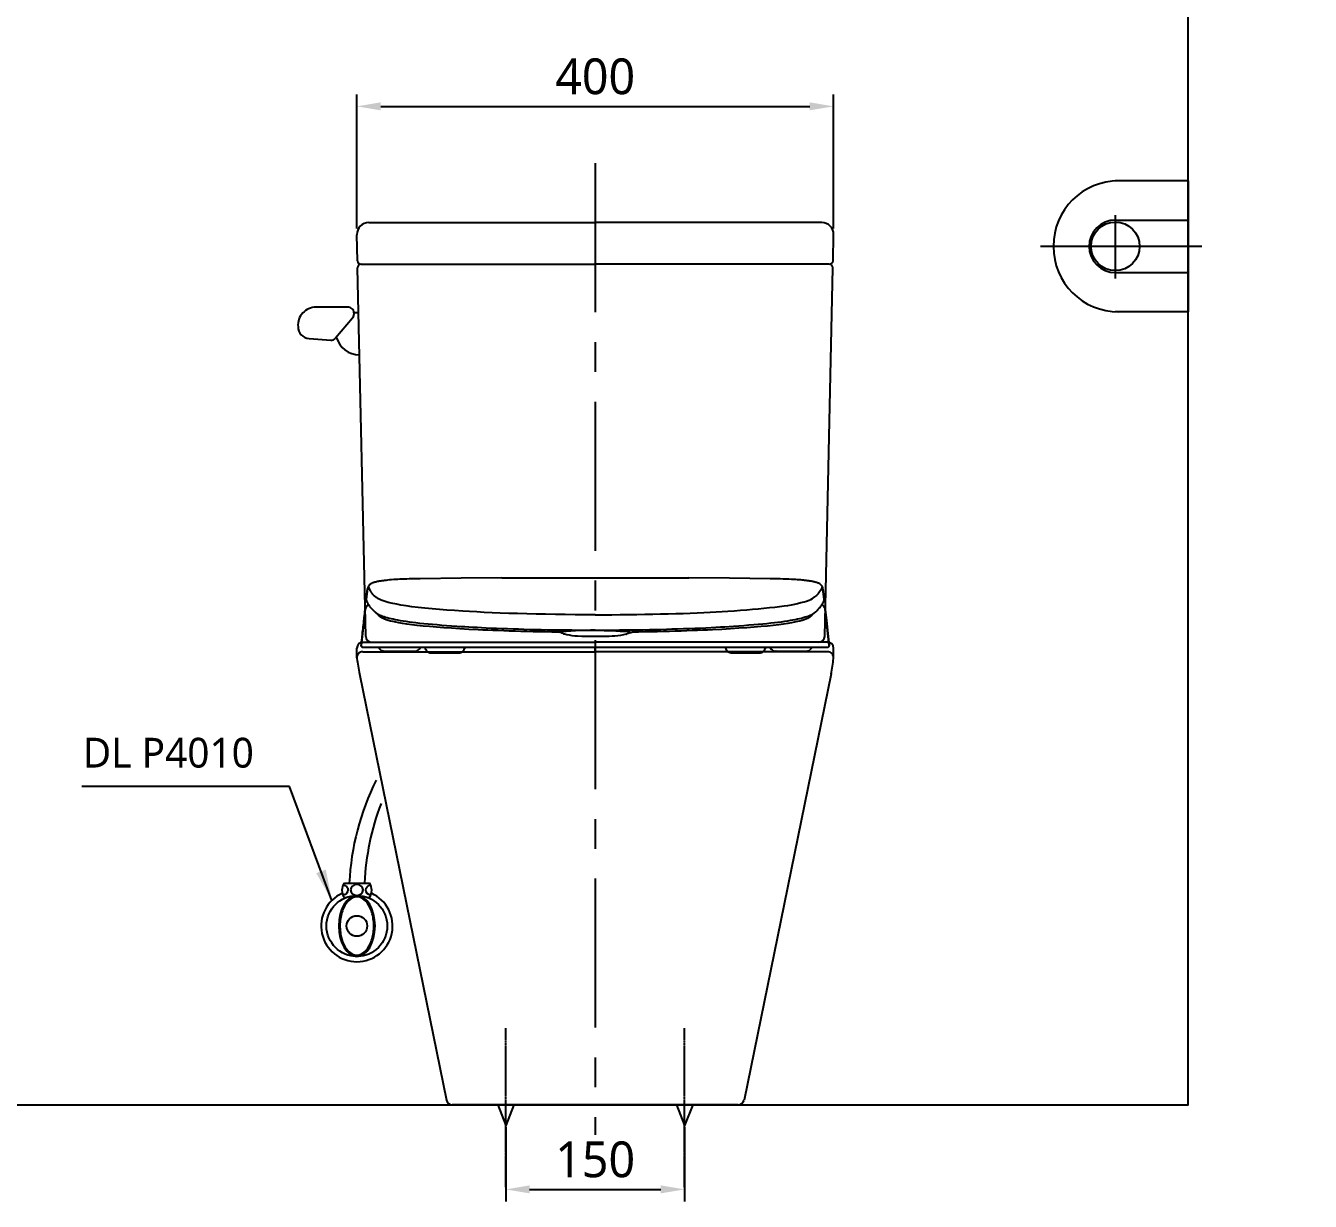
# Model space of a CAD drawing. Extents: x 86 to 2241, y -59 to 2238.
# Drawn here: x 1163 to 2241, y 113 to 1099 of the extents above; entities that cross this region are included whole.
import ezdxf

# ---------------------------------------------------------------- set-up
doc = ezdxf.new("R2010")
doc.units = 0
doc.header["$LTSCALE"] = 20
doc.header["$MEASUREMENT"] = 0
doc.linetypes.add('CENTER', pattern=[2, 1.25, -0.25, 0.25, -0.25])
doc.linetypes.add('CENTER2', pattern=[1.125, 0.75, -0.125, 0.125, -0.125])
doc.layers.get('0').update_dxf_attribs({"linetype": 'CONTINUOUS'})
doc.layers.get('DEFPOINTS').update_dxf_attribs({"linetype": 'CONTINUOUS'})
for name, color, linetype in [('1', 1, 'CONTINUOUS'), ('2', 2, 'CONTINUOUS'), ('3', 3, 'CONTINUOUS'), ('4', 4, 'CONTINUOUS'), ('6', 6, 'CONTINUOUS'), ('CENTER', 2, 'CENTER'), ('FAUCET', 4, 'CONTINUOUS')]:
    doc.layers.add(name, color=color, linetype=linetype)
doc.styles.add('GHS', font='romans', dxfattribs={"bigfont": 'ghs'})
doc.styles.get("Standard").update_dxf_attribs({"font": 'NanumGothic.ttf'})
doc.dimstyles.new('ISO-25', dxfattribs={"dimtxt": 20, "dimasz": 20, "dimexe": 3, "dimexo": 1, "dimgap": 5, "dimtad": 1, "dimtoh": 1, "dimdec": 0, "dimtxsty": 'Standard', "dimcen": 0, "dimclrd": 3, "dimclre": 3, "dimclrt": 2, "dimadec": 0, "dimazin": 0, "dimtfac": 1, "dimtdec": 0, "dimtmove": 0, "dimatfit": 3, "dimfxl": 0, "dimarcsym": 0})
doc.dimstyles.get("Standard").update_dxf_attribs({"dimtxt": 2.7, "dimasz": 2, "dimexe": 2, "dimexo": 1, "dimgap": 1.5, "dimtad": 1, "dimlfac": 10, "dimzin": 0, "dimdsep": 46, "dimtxsty": 'Standard', "dimcen": 0, "dimclrt": 2, "dimadec": 0, "dimazin": 0, "dimtfac": 1, "dimtofl": 0, "dimtmove": 0, "dimatfit": 3, "dimfxl": 0, "dimtolj": 1, "dimtzin": 0, "dimarcsym": 0})

# ---------------------------------------------------------------- blocks, each defined once
blk = doc.blocks.new('*D16')
at = {"layer": '1', "color": 3, "lineweight": -2}
for p, q in [((1566.3, 175.4), (1566.3, 113.1)), ((1716.3, 175.4), (1716.3, 113.1)), ((1586.3, 123.1), (1696.3, 123.1))]:
    blk.add_line(p, q, dxfattribs=at)
at = {"layer": '1', "color": 3}
for points in [[(1586.3, 126.5), (1586.3, 119.8), (1566.3, 123.1)], [(1696.3, 126.5), (1696.3, 119.8), (1716.3, 123.1)]]:
    blk.add_solid(points, dxfattribs=at)
at = {"layer": 'DEFPOINTS', "color": 0}
for p in [(1566.3, 180.4), (1716.3, 180.4), (1716.3, 123.1)]:
    blk.add_point(p, dxfattribs=at)
at = {"layer": '1', "color": 2, "insert": (1641.3, 148.1), "char_height": 30, "attachment_point": 5}
blk.add_mtext('\\A1;150', dxfattribs=at)
blk = doc.blocks.new('*D28')
at = {"color": 3, "lineweight": -2}
for p, q in [((1441.3, 929), (1441.3, 1041.4)), ((1841.3, 929), (1841.3, 1041.4)), ((1461.3, 1031.4), (1821.3, 1031.4))]:
    blk.add_line(p, q, dxfattribs=at)
at = {"color": 3}
for points in [[(1461.3, 1034.8), (1461.3, 1028.1), (1441.3, 1031.4)], [(1821.3, 1034.8), (1821.3, 1028.1), (1841.3, 1031.4)]]:
    blk.add_solid(points, dxfattribs=at)
at = {"layer": 'DEFPOINTS', "color": 0}
for p in [(1841.3, 1031.4), (1441.3, 924), (1841.3, 924)]:
    blk.add_point(p, dxfattribs=at)
at = {"color": 2, "insert": (1641.3, 1056.4), "char_height": 30, "attachment_point": 5}
blk.add_mtext('\\A1;400', dxfattribs=at)
blk = doc.blocks.new('A$C20BB425E')
at = {"color": 2, "ltscale": 50}
for p, q in [((196.4, 63), (196.4, 63)), ((5.3, 53.6), (4.3, 44.7)), ((388.5, 44.7), (387.5, 53.6)), ((3.4, 36.5), (0, 6.2)), ((392.8, 6.2), (389.4, 36.5)), ((1.1, 4.9), (10.3, 4.9)), ((10.3, 4.9), (26.4, 4.9)), ((26.4, 4.9), (95.1, 4.9)), ((95.1, 4.9), (297.7, 4.9)), ((297.7, 4.9), (366.4, 4.9)), ((366.4, 4.9), (382.4, 4.9)), ((382.4, 4.9), (391.7, 4.9))]:
    blk.add_line(p, q, dxfattribs=at)
for points in [[(29.2, 61.5), (27.4, 61.4), (25.5, 61.2), (23.8, 61.1), (22.1, 60.9), (20.9, 60.8), (19.7, 60.6), (18.6, 60.5), (17.8, 60.4), (17.3, 60.3), (17, 60.3), (16.7, 60.2), (16.4, 60.2), (16, 60.1), (15.5, 60.1), (15, 60), (14.4, 59.9), (13.8, 59.7), (13, 59.6), (12.2, 59.4), (11.5, 59.2), (11, 59.1), (10.7, 59), (10.4, 58.9), (10, 58.7), (9.6, 58.6), (9.2, 58.4), (8.9, 58.2), (8.5, 58.1), (8, 57.8), (7.6, 57.5), (7.2, 57.1), (6.8, 56.8), (6.5, 56.4), (6.3, 56.2), (6.1, 55.9), (5.9, 55.5), (5.7, 55), (5.5, 54.4), (5.3, 53.8)], [(6, 55.6), (6.1, 55.2), (6.2, 54.8), (6.4, 54.4), (6.6, 54), (6.7, 53.6), (6.9, 53.3), (7.1, 53), (7.2, 52.6), (7.3, 52.5), (7.4, 52.4), (7.4, 52.2), (7.5, 52.1), (7.6, 52), (7.7, 51.9), (7.7, 51.8), (7.9, 51.5), (8, 51.3), (8.2, 51.1), (8.3, 50.8), (8.5, 50.6), (8.7, 50.3), (8.9, 50.1), (9.1, 49.8), (9.3, 49.5), (9.6, 49.2), (9.8, 49), (10.1, 48.7), (10.4, 48.4), (10.7, 48.1), (11.1, 47.8), (11.5, 47.5), (11.8, 47.2), (12.2, 46.9), (12.6, 46.6), (13.1, 46.3)], [(49.6, 62.2), (47.5, 62.1), (45, 62.1), (42.6, 62), (40.4, 62), (38.2, 61.9), (36.2, 61.8), (34.3, 61.7), (32.5, 61.7), (30.9, 61.6), (29.4, 61.5), (29.2, 61.5)], [(118, 62.8), (83.8, 62.6), (49.6, 62.2)], [(49.6, 62.2), (49.6, 62.2)], [(49.6, 62.2), (49.6, 62.2)], [(49.6, 62.2), (49.6, 62.2)], [(118, 62.8), (157.2, 62.9), (196.4, 63)], [(196.4, 63), (235.6, 62.9), (274.8, 62.8)], [(343.2, 62.2), (309, 62.6), (274.8, 62.8)], [(358.1, 61.8), (356.6, 61.8), (354.2, 61.9), (351.6, 62), (349.5, 62.1), (347.4, 62.1), (345.1, 62.1), (343.2, 62.2)], [(387.5, 53.8), (387.3, 54.6), (387, 55.3), (386.7, 55.9), (386.4, 56.3), (386.2, 56.6), (386, 56.8), (385.8, 57), (385.3, 57.4), (384.8, 57.8), (384.3, 58.1), (383.8, 58.3), (383.5, 58.5), (383, 58.6), (382.6, 58.8), (382.2, 58.9), (381.9, 59), (381.5, 59.1), (381.1, 59.2), (380.6, 59.4), (380.1, 59.5), (379.4, 59.6), (378.9, 59.8), (378.3, 59.9), (377.7, 60), (377.2, 60.1), (376.7, 60.2), (376.3, 60.2), (375.9, 60.3), (375.4, 60.4), (374.8, 60.4), (374.2, 60.5), (373.5, 60.6), (372.8, 60.7), (372, 60.8), (371.1, 60.9), (370.1, 61), (368.9, 61.1), (367.6, 61.2), (366.2, 61.3), (364.6, 61.4), (362.9, 61.5), (361, 61.6), (358.9, 61.7), (358.1, 61.8)], [(386.8, 55.6), (386.8, 55.6), (386.4, 54.4), (385.9, 53.3), (385.3, 52.2), (384.7, 51.2), (384.1, 50.3), (383.5, 49.5), (382.8, 48.8), (382.1, 48.1), (381.3, 47.4), (380.5, 46.8), (379.7, 46.3)], [(4.3, 44.6), (5.3, 53.5)], [(4.3, 44.6), (4.3, 44.4), (4.3, 44.3)], [(4.3, 44.5), (4.3, 44.5), (4.3, 44.4)], [(4.3, 44.3), (4.3, 44.2)], [(4.3, 44.2), (4.4, 44.2), (4.4, 44), (4.5, 43.8), (4.6, 43.6), (4.6, 43.4), (4.7, 43.2), (4.8, 43.1), (4.8, 42.9), (4.9, 42.8), (4.9, 42.7), (5, 42.6), (5, 42.5), (5, 42.4), (5.1, 42.3), (5.1, 42.2), (5.2, 42), (5.3, 41.9), (5.4, 41.7), (5.5, 41.5), (5.6, 41.3), (5.7, 41.1), (5.9, 40.8), (6.1, 40.5), (6.3, 40.2), (6.5, 39.9), (6.7, 39.6), (6.9, 39.3), (7.1, 39), (8.1, 37.7), (9.3, 36.5), (10.5, 35.3), (10.7, 35.1), (11, 34.9), (11.2, 34.6), (11.4, 34.5), (11.6, 34.4), (11.7, 34.2), (11.9, 34.1), (12, 34), (12.2, 33.8), (12.3, 33.7), (12.4, 33.6), (12.5, 33.6), (12.6, 33.5), (12.7, 33.4), (12.8, 33.3), (13, 33.2), (13.1, 33.1), (13.3, 33), (13.5, 32.8), (13.7, 32.7), (14, 32.5), (14.3, 32.4), (14.5, 32.2), (14.8, 32.1), (15, 32), (15.2, 31.9), (15.4, 31.8), (15.6, 31.7), (15.9, 31.6), (16.3, 31.4), (16.8, 31.2), (17.4, 31), (17.9, 30.8), (18.5, 30.6), (19.2, 30.4), (19.8, 30.2), (20.5, 30), (21.9, 29.6), (23.4, 29.2), (25.1, 28.8), (26.8, 28.4), (28.6, 28), (30.6, 27.6), (32.8, 27.2), (35.1, 26.9), (37.6, 26.5), (40.2, 26.1), (43, 25.8), (46, 25.4), (49.2, 25), (52.6, 24.7), (56.1, 24.3), (59.8, 24), (63.7, 23.7), (67.6, 23.3), (71.7, 23), (75.9, 22.7), (80.3, 22.4), (83.6, 22.2), (87, 22), (90.4, 21.8), (93.8, 21.6), (97.4, 21.4), (101.1, 21.2), (104.9, 21), (109.1, 20.8), (113.5, 20.6), (118, 20.4), (122.7, 20.3), (127.4, 20.1), (132, 20), (136.6, 19.8), (141.4, 19.7), (146.2, 19.6), (151, 19.5), (155.9, 19.4), (160.5, 19.3), (165.1, 19.3), (166.5, 19.3), (167.9, 19.2), (169.4, 19.2), (171, 19.2), (172.8, 19.2), (174.8, 19.2), (176.9, 19.2), (179.2, 19.1), (181.7, 19.1), (184.4, 19.1), (187.1, 19.1), (190.1, 19.1), (193.2, 19.1), (196.4, 19.1)], [(5.3, 53.6), (5.3, 53.8)], [(5.3, 53.5), (5.3, 53.6)], [(196.4, 32), (188, 32), (179.6, 32), (171.2, 32.1), (163, 32.2), (154.8, 32.3), (146.8, 32.5), (139, 32.7), (131.3, 32.9), (123.9, 33.1), (116.7, 33.4), (109.8, 33.6), (103.2, 33.9), (97, 34.3), (91, 34.6), (85.2, 35), (78.3, 35.4), (71.8, 35.9), (65.6, 36.4), (59.7, 36.9), (53.4, 37.5), (47.7, 38.1), (42.4, 38.7), (37.7, 39.4), (33.4, 40), (29.8, 40.7), (26.6, 41.4), (22.7, 42.3), (19.4, 43.3), (16.7, 44.2), (14.6, 45.2), (13.1, 46.3)], [(196.4, 32), (203.4, 32), (210.4, 32), (217.4, 32.1), (224.3, 32.1), (231.2, 32.2), (238, 32.3), (244.7, 32.4), (251.2, 32.6), (257.7, 32.8), (264, 32.9), (270.1, 33.1), (276.1, 33.4), (281.8, 33.6), (287.4, 33.8), (292.7, 34.1), (297.9, 34.4), (302.8, 34.7), (307.6, 35), (313.1, 35.3), (318.4, 35.7), (323.5, 36.1), (328.4, 36.5), (333.1, 36.9), (338, 37.4), (342.7, 37.9), (347, 38.3), (351.1, 38.8), (354.8, 39.3), (358.1, 39.8), (361.1, 40.4), (363.8, 40.9), (366.2, 41.4), (369, 42.1), (371.6, 42.7), (373.8, 43.4), (375.8, 44.1), (377.4, 44.8), (378.7, 45.5), (379.7, 46.3)], [(196.4, 19.1), (199.9, 19.1), (203.2, 19.1), (206.3, 19.1), (209.3, 19.1), (212, 19.1), (214.6, 19.1), (216.8, 19.2), (218.9, 19.2), (220.8, 19.2), (222.5, 19.2), (224.1, 19.2), (226.6, 19.3), (229.2, 19.3), (231.7, 19.3), (234.3, 19.4), (236.9, 19.4), (241.8, 19.5), (246.6, 19.6), (251.4, 19.7), (256.2, 19.8), (260.8, 20), (265.4, 20.1), (270.4, 20.3), (275.3, 20.4), (280.1, 20.6), (284.7, 20.8), (289.2, 21), (293.6, 21.3), (297.5, 21.5), (301.4, 21.7), (305.2, 21.9), (308.9, 22.2), (312.5, 22.4), (316.9, 22.7), (321.2, 23), (325.4, 23.4), (329.4, 23.7), (333.2, 24), (336.9, 24.4), (340.3, 24.7), (343.6, 25.1), (346.8, 25.4), (349.8, 25.8), (352.7, 26.1), (355.4, 26.5), (357.9, 26.9), (360.2, 27.3), (362.3, 27.7), (364.2, 28), (366, 28.4), (367.7, 28.8), (369.4, 29.2), (371, 29.6), (372.5, 30.1), (373.9, 30.5), (375.1, 30.9), (376.3, 31.4), (376.7, 31.5), (377.1, 31.7), (377.4, 31.8), (377.7, 32), (377.9, 32.1), (378.1, 32.2), (378.4, 32.3), (378.6, 32.4), (378.8, 32.5), (379, 32.7), (379.2, 32.8), (379.4, 32.9), (379.6, 33.1), (379.8, 33.2), (379.9, 33.3), (380.1, 33.4), (380.2, 33.5), (380.3, 33.5), (380.4, 33.6), (380.5, 33.7), (380.6, 33.8), (380.7, 33.9), (380.8, 34), (381, 34.1), (381.1, 34.3), (381.3, 34.4), (381.4, 34.5), (381.7, 34.8), (382, 35), (382.2, 35.2), (382.5, 35.5), (383.3, 36.3), (384.1, 37.1), (385, 38.1), (385.8, 39.1), (386, 39.5), (386.3, 39.8), (386.5, 40.2), (386.7, 40.5), (386.9, 40.8), (387.1, 41.1), (387.2, 41.3), (387.3, 41.5), (387.4, 41.8), (387.5, 42), (387.6, 42.2), (387.8, 42.4), (387.8, 42.5), (387.9, 42.6), (387.9, 42.7), (388, 42.9), (388, 43), (388.1, 43.2), (388.1, 43.3), (388.2, 43.5), (388.3, 43.7), (388.4, 43.9), (388.4, 44.2), (388.5, 44.2)], [(387.5, 53.6), (387.5, 53.8)], [(387.5, 53.5), (387.5, 53.6)], [(387.5, 53.5), (388.5, 44.6)], [(388.5, 44.8), (388.5, 44.7)], [(388.5, 44.5), (388.5, 44.6), (388.5, 44.8)], [(388.5, 44.7), (388.5, 44.6)], [(388.5, 44.6), (388.5, 44.4), (388.5, 44.2)], [(388.5, 44.2), (388.5, 44.3)], [(0, 6.1), (0.2, 7.7), (0.4, 9.3), (0.5, 10.9), (0.7, 12.4), (0.9, 13.9), (1, 15), (1.1, 16), (1.2, 17.3), (1.4, 18.7), (1.6, 20.3), (1.8, 21.9), (1.9, 23.4), (2.1, 25.1), (2.3, 26.8), (2.5, 28.2), (2.6, 29.7), (2.8, 31.4), (3, 33.1), (3.2, 34.7), (3.4, 36.4)], [(6.1, 40.5), (6, 40.5), (5.8, 40.3), (5.5, 40.1), (5.3, 39.9), (5, 39.7), (4.7, 39.4), (4.4, 39), (4.1, 38.5), (3.8, 38), (3.5, 37.3), (3.4, 36.6)], [(3.4, 36.4), (3.5, 37.2), (3.9, 38), (4.3, 38.8), (5, 39.5), (5.7, 40.1), (6.2, 40.4)], [(16.6, 29.9), (14.5, 31.6), (13, 33.2)], [(379.8, 33.2), (378.2, 31.6), (376.2, 29.9)], [(389.4, 36.4), (389.3, 37.2), (388.9, 38.1), (388.4, 38.8), (387.8, 39.5), (387.1, 40.1), (386.6, 40.4)], [(389.4, 36.6), (389.2, 37.3), (389, 38), (388.7, 38.7), (388.3, 39.1), (388, 39.5), (387.7, 39.8), (387.5, 40), (387.3, 40.2), (386.8, 40.4), (386.7, 40.5)], [(389.4, 36.4), (390.5, 27), (391.7, 16.2), (392.8, 6.1)], [(31.6, 25.2), (29.1, 25.7), (26.7, 26.2), (24.6, 26.7), (22.7, 27.2), (21.1, 27.8), (19.6, 28.3), (18.4, 28.8), (17.4, 29.4), (16.6, 29.9)], [(98.1, 19.3), (90.3, 19.7), (82.9, 20.1), (75.9, 20.6), (69.3, 21), (63.1, 21.5), (57.3, 22), (51.9, 22.5), (47, 23), (42.4, 23.6), (38.4, 24.1), (34.8, 24.6), (31.6, 25.2)], [(361.2, 25.2), (358, 24.6), (354.4, 24.1), (350.4, 23.6), (345.8, 23), (340.9, 22.5), (335.5, 22), (329.7, 21.5), (323.5, 21), (316.8, 20.6), (309.8, 20.1), (302.5, 19.7), (294.7, 19.3)], [(376.2, 29.9), (375.4, 29.3), (374.4, 28.8), (373.1, 28.3), (371.6, 27.7), (369.9, 27.2), (368.1, 26.7), (366, 26.2), (363.7, 25.7), (361.2, 25.2)], [(165.5, 17.3), (160.1, 17.4), (154.7, 17.5), (149.5, 17.6), (144.2, 17.7), (139.1, 17.8), (134.1, 17.9), (129.2, 18.1), (124.3, 18.2), (119.6, 18.4), (115, 18.6), (110.6, 18.7), (106.3, 18.9), (102.1, 19.1), (98.1, 19.3)], [(196.4, 18.9), (195.8, 18.9), (195.1, 18.9), (194.3, 18.9), (193.4, 18.9), (192.5, 18.9), (191.4, 18.8), (190.5, 18.8), (189.8, 18.8), (189.2, 18.8), (188.7, 18.8), (188.4, 18.8), (187.9, 18.8), (187.3, 18.8), (186.7, 18.8), (185.9, 18.7), (185, 18.7), (184.3, 18.7), (183.6, 18.7), (183, 18.7), (182.4, 18.6), (181.7, 18.6), (181, 18.6), (180.2, 18.6), (179.5, 18.5), (178.5, 18.5), (177.5, 18.4), (176.6, 18.4), (175.6, 18.3), (175.3, 18.3), (175, 18.3), (174.7, 18.2), (174.3, 18.2), (174, 18.2), (173.4, 18.1), (172.5, 18.1), (171.8, 18), (171.2, 18), (170.6, 17.9), (170.2, 17.9), (169.9, 17.8), (169.9, 17.8), (169.6, 17.8), (169.3, 17.8), (169, 17.7), (168.7, 17.7), (168.4, 17.7), (166.9, 17.5), (165.5, 17.3)], [(170.5, 15.6), (170.4, 15.7), (170.1, 15.8), (169.8, 16), (169.4, 16.3), (169.1, 16.4), (168.8, 16.5), (168.5, 16.6), (168.2, 16.8), (166.9, 17.1), (165.5, 17.3)], [(196.4, 13.6), (192.7, 13.6), (188.9, 13.6), (185.2, 13.7), (181.6, 13.9), (179.3, 14.1), (177, 14.3), (174.8, 14.7), (172.6, 15.1), (170.5, 15.6)], [(196.4, 18.9), (200.2, 18.9), (204, 18.8), (207.7, 18.7), (211.4, 18.6), (212.6, 18.6), (213.7, 18.5), (214.9, 18.4), (216.1, 18.4), (217.2, 18.3), (218.4, 18.2), (219.7, 18.1), (223.6, 17.8), (227.3, 17.3)], [(222.3, 15.6), (220, 15.1), (217.7, 14.6), (215.3, 14.3), (212.9, 14), (210.5, 13.9), (208.1, 13.7), (204.2, 13.6), (200.3, 13.6), (196.4, 13.6)], [(222.3, 15.6), (222.6, 15.8), (222.9, 16), (223.2, 16.1), (223.5, 16.3), (223.8, 16.4), (224.2, 16.6), (224.6, 16.7), (225, 16.9), (225.6, 17), (226.2, 17.2), (226.7, 17.3), (227.3, 17.3)], [(294.7, 19.3), (290.7, 19.1), (286.5, 18.9), (282.2, 18.7), (277.7, 18.6), (273.2, 18.4), (268.5, 18.2), (263.6, 18.1), (258.7, 17.9), (253.7, 17.8), (248.5, 17.7), (243.3, 17.6), (238.1, 17.5), (232.7, 17.4), (227.3, 17.3)], [(0, 5.7), (0, 5.9), (0, 6.1)], [(0.1, 6), (0, 6.1)], [(0, 5.8), (0, 5.7)], [(0, 5.7), (0.1, 5.5), (0.2, 5.3), (0.3, 5.2)], [(0.1, 5.9), (0.1, 5.5), (0.4, 5.2), (0.7, 5), (0.9, 4.9)], [(0.3, 5.2), (0.5, 5.1), (0.8, 4.9)], [(0.8, 4.9), (0.9, 4.9)], [(0.9, 4.9), (1.1, 4.9)], [(16.6, 2.3), (16.3, 2.5)], [(16.4, 2.5), (16.3, 2.5)], [(16.3, 2.5), (16.4, 2.5)], [(16.4, 2.5), (16.6, 2.3), (17.3, 1.9), (18, 1.6), (18.6, 1.5)], [(18.8, 1.5), (18.5, 1.5)], [(18.6, 1.5), (18.7, 1.5), (18.8, 1.5)], [(18.6, 1.5), (18.8, 1.5), (19, 1.5), (19.3, 1.5), (19.6, 1.5)], [(18.6, 1.5), (18.8, 1.5), (18.8, 1.5)], [(18.8, 1.5), (19, 1.5)], [(19.7, 1.5), (19.5, 1.5)], [(19.7, 1.5), (19.5, 1.5)], [(44.7, 1.5), (44.9, 1.5)], [(44.9, 1.5), (45.2, 1.5), (45.5, 1.5), (45.7, 1.5), (45.8, 1.5)], [(45.8, 1.5), (46.6, 1.7), (47.3, 2), (48, 2.4), (48.1, 2.5)], [(48, 2.4), (48.5, 2.9), (49, 3.4), (49.5, 4.2), (50, 4.9)], [(53.2, 4.9), (53.3, 4.6), (53.7, 3.6), (54.2, 2.7), (54.9, 1.8), (55.4, 1.2)], [(55.4, 1.2), (55.4, 1.2)], [(55.4, 1.2), (55.4, 1.2), (55.4, 1.2)], [(55.4, 1.2), (55.4, 1.2)], [(55.4, 1.2), (55.7, 0.9), (56.4, 0.5), (56.8, 0.3), (57.1, 0.2), (57.5, 0.1), (57.9, 0)], [(55.5, 1.1), (55.4, 1.2)], [(57.9, 0), (58.2, 0), (58.4, 0)], [(82.2, 0), (82.4, 0), (82.6, 0)], [(82.2, 0), (82.4, 0), (82.6, 0)], [(82.4, 0), (82.4, 0), (82.2, 0)], [(82.6, 0), (83, 0.1), (83.4, 0.2), (83.7, 0.3), (84.1, 0.5), (84.4, 0.7), (84.8, 0.9), (85.1, 1.2)], [(85.1, 1.2), (85, 1.1)], [(85.1, 1.2), (85.6, 1.8), (86.3, 2.7), (86.8, 3.6), (87.2, 4.6), (87.3, 4.9)], [(196.4, 0), (196.4, 0.9), (196.4, 2.2), (196.4, 3.4)], [(305.5, 4.9), (305.7, 4.3), (306.1, 3.4), (306.6, 2.5), (307.2, 1.7), (307.7, 1.2)], [(307.7, 1.2), (307.7, 1.2)], [(307.7, 1.2), (308, 0.9), (308.7, 0.5), (309.4, 0.2), (310.1, 0)], [(310.6, 0), (310.4, 0), (310.1, 0)], [(334, 0), (334.3, 0), (334.6, 0), (334.9, 0)], [(334.5, 0), (334.7, 0), (334.9, 0)], [(334.9, 0), (335.7, 0.2), (336, 0.3), (336.4, 0.4), (336.7, 0.6), (337, 0.9), (337.3, 1.1), (337.4, 1.2)], [(337.3, 1.2), (337.9, 1.8), (338.6, 2.7), (339.1, 3.6), (339.5, 4.6), (339.6, 4.9)], [(337.3, 1.1), (337.4, 1.2)], [(337.3, 1.1), (337.3, 1.2)], [(342.8, 4.9), (342.9, 4.7), (343.5, 3.9), (344.1, 3.1), (344.8, 2.4)], [(344.7, 2.5), (344.8, 2.4), (345.5, 2), (346.2, 1.7), (347, 1.5)], [(347, 1.5), (347.1, 1.5), (347.3, 1.5), (347.6, 1.5), (347.9, 1.5)], [(348.1, 1.5), (347.9, 1.5)], [(373.1, 1.5), (373.2, 1.5)], [(373.2, 1.5), (373.5, 1.5), (373.8, 1.5), (374, 1.5), (374.2, 1.5)], [(374.2, 1.5), (374.9, 1.7), (374.9, 1.7)], [(374.9, 1.7), (375.2, 1.8), (375.9, 2.1), (376.4, 2.5)], [(391.7, 4.9), (391.9, 4.9)], [(391.9, 4.9), (392.1, 5), (392.4, 5.2), (392.7, 5.5), (392.7, 5.9)], [(391.9, 4.9), (392.1, 5)], [(392.1, 5), (392.2, 5), (392.5, 5.2), (392.6, 5.4), (392.8, 5.7)], [(392.8, 6.1), (392.7, 6)], [(392.8, 6.2), (392.8, 6.3)], [(392.8, 6.1), (392.8, 6.2)], [(392.8, 5.7), (392.8, 5.9), (392.8, 6.1)]]:
    blk.add_lwpolyline(points, dxfattribs=at)
for centre, major_axis, start_param, end_param in [((1.1, 5.9), (0, 1), 1.466077, 1.570796), ((391.7, 5.9), (0, -1), 1.570796, 1.675516)]:
    blk.add_ellipse(centre, major_axis=major_axis, ratio=0.999757, start_param=start_param, end_param=end_param, dxfattribs=at)
for points in [[(14.4, 4.9), (14.9, 4.1), (15.5, 3.2), (16.3, 2.5)], [(19, 1.5), (19, 1.5), (19, 1.5), (19, 1.5)], [(19.7, 1.5), (19.9, 1.5), (20.2, 1.5), (20.5, 1.5)], [(20.5, 1.5), (22.2, 1.5), (24, 1.5), (25.9, 1.5)], [(25.9, 1.5), (28, 1.5), (32.2, 1.5), (36.4, 1.5), (38.5, 1.5)], [(38.5, 1.5), (40.4, 1.5), (42.2, 1.5), (43.9, 1.5)], [(43.9, 1.5), (44.2, 1.5), (44.5, 1.5), (44.7, 1.5)], [(348.1, 1.5), (348.3, 1.5), (348.6, 1.5), (348.9, 1.5)], [(348.9, 1.5), (350.6, 1.5), (352.4, 1.5), (354.3, 1.5)], [(354.3, 1.5), (356.4, 1.5), (360.6, 1.5), (364.8, 1.5), (366.8, 1.5)], [(366.8, 1.5), (368.8, 1.5), (370.6, 1.5), (372.3, 1.5)], [(372.3, 1.5), (372.6, 1.5), (372.9, 1.5), (373.1, 1.5)], [(378.4, 4.9), (377.9, 4.1), (377.3, 3.2), (376.4, 2.5)], [(58.4, 0), (58.4, 0), (58.5, 0), (58.6, 0)], [(58.6, 0), (58.8, 0), (59.3, 0), (59.9, 0), (60.2, 0)], [(60.2, 0), (60.5, 0), (60.8, 0), (61.2, 0)], [(61.2, 0), (63.1, 0), (65.1, 0), (67, 0)], [(67, 0), (69.1, 0), (73.1, 0), (76.5, 0), (78.1, 0)], [(78.1, 0), (79.5, 0), (80.8, 0), (81.8, 0)], [(81.8, 0), (81.9, 0), (82.1, 0), (82.2, 0)], [(82.2, 0), (82.2, 0), (82.3, 0), (82.3, 0)], [(310.5, 0), (310.5, 0), (310.6, 0), (310.6, 0)], [(310.6, 0), (310.7, 0), (310.8, 0), (311, 0)], [(311, 0), (312, 0), (313.3, 0), (314.7, 0)], [(314.7, 0), (316.3, 0), (319.7, 0), (323.7, 0), (325.8, 0)], [(325.8, 0), (327.7, 0), (329.7, 0), (331.6, 0)], [(331.6, 0), (332, 0), (332.3, 0), (332.6, 0)]]:
    blk.add_open_spline(points, degree=3, dxfattribs=at)
for points, knots in [([(19, 1.5), (19, 1.5), (19.2, 1.5), (19.5, 1.5), (19.7, 1.5)], [0.1249058, 0.1249058, 0.1249058, 0.1249058, 0.5, 1, 1, 1, 1]), ([(44.7, 1.5), (44.9, 1.5), (45.3, 1.5), (45.4, 1.5), (45.4, 1.5)], [0, 0, 0, 0, 0.25, 0.4999954, 0.4999954, 0.4999954, 0.4999954]), ([(196.4, 3.4), (196.4, 3.4), (196.4, 3.9), (196.4, 4.5), (196.4, 4.9)], [0, 0, 0, 0, 0.00250847, 0.03856434, 0.03856434, 0.03856434, 0.03856434]), ([(58.3, 0), (58.3, 0), (58.3, 0), (58.3, 0), (58.4, 0)], [0.3247063, 0.3247063, 0.3247063, 0.3247063, 0.5, 0.6790387, 0.6790387, 0.6790387, 0.6790387]), ([(332.6, 0), (332.9, 0), (333.5, 0), (333.9, 0), (334, 0)], [0, 0, 0, 0, 0.25, 0.4339289, 0.4339289, 0.4339289, 0.4339289]), ([(334, 0), (334.1, 0), (334.3, 0), (334.5, 0), (334.5, 0), (334.5, 0)], [0.4339289, 0.4339289, 0.4339289, 0.4339289, 0.5, 0.75, 0.8336014, 0.8336014, 0.8336014, 0.8336014])]:
    blk.add_open_spline(points, degree=3, knots=knots, dxfattribs=at)

msp = doc.modelspace()

# ---------------------------------------------------------------- linework, layer by layer
at = {"ltscale": 3}
for p, q in [((1451.3381, 934.0231), (1641.3381, 934.0231)), ((1831.3381, 934.0231), (1641.3381, 934.0231)), ((1441.82064, 901.95718), (1441.34052, 923.80338)), ((1840.85557, 901.95718), (1841.33569, 923.80338)), ((1448.74416, 586.92734), (1441.9525, 895.95718)), ((1833.93174, 586.91324), (1840.7237, 895.95718)), ((1443.48004, 555.38953), (1516.46309, 198.02263)), ((1839.19616, 555.38953), (1766.21311, 198.02263))]:
    msp.add_line(p, q, dxfattribs=at)
at = {"color": 7, "linetype": 'CENTER2', "ltscale": 0.1}
for p, q in [((1566.3381, 124.90852), (1566.3381, 258.3926)), ((1716.3381, 124.90852), (1716.3381, 258.3926))]:
    msp.add_line(p, q, dxfattribs=at)
at = {"color": 7}
for p, q in [((1559.55461, 194.0231), (1566.3381, 176.79498)), ((1573.1216, 194.0231), (1566.3381, 176.79498)), ((1709.55461, 194.0231), (1716.3381, 176.79498)), ((1723.1216, 194.0231), (1716.3381, 176.79498))]:
    msp.add_line(p, q, dxfattribs=at)
at = {"ltscale": 5}
for centre, start, end in [((1451.3381, 924.0231), 90, 181.25900661), ((1831.3381, 924.0231), 358.74099339, 90)]:
    msp.add_arc(centre, 10, start, end, dxfattribs=at)
at = {"ltscale": 3}
for centre, start, end in [((1444.81991, 902.0231), 181.25900661, 270), ((1444.95178, 896.0231), 90, 181.25900661), ((1837.72443, 896.0231), 358.74099339, 90), ((1837.85629, 902.0231), 270, 358.74099339)]:
    msp.add_arc(centre, 3, start, end, dxfattribs=at)
for centre, start, end in [((1453.74324, 587.0231), 181.09740325, 270), ((1828.93294, 587.0231), 270, 358.74099339)]:
    msp.add_arc(centre, 5, start, end)
at = {"color": 7}
for centre, start, end in [((1600.24431, 587.40462), 186.81076065, 191.54247449), ((1682.4319, 587.40462), 348.45752551, 353.18923935)]:
    msp.add_arc(centre, 160, start, end, dxfattribs=at)
at = {"layer": '1'}
for p, q in [((2077.7366, 940.08452), (2077.7366, 887.08195)), ((2150.41577, 914.0231), (2014.8912, 914.0231))]:
    msp.add_line(p, q, dxfattribs=at)
at = {"layer": '3', "color": 7}
for p, q in [((1467.61347, 934.0231), (1641.3381, 934.0231)), ((1815.06273, 934.0231), (1641.3381, 934.0231)), ((1444.95178, 899.0231), (1641.3381, 899.0231)), ((1837.72443, 899.0231), (1641.3381, 899.0231)), ((1441.3381, 569.0231), (1441.3381, 577.0231)), ((1446.3381, 582.0231), (1641.3381, 582.0231)), ((1446.3381, 574.0231), (1641.3381, 574.0231)), ((1836.3381, 582.0231), (1641.3381, 582.0231)), ((1836.3381, 574.0231), (1641.3381, 574.0231)), ((1841.3381, 569.0231), (1841.3381, 577.0231)), ((1761.31423, 194.0231), (1521.36198, 194.0231))]:
    msp.add_line(p, q, dxfattribs=at)
for centre, start, end in [((1446.3381, 577.0231), 90, 180), ((1446.3381, 569.0231), 90, 186.81076065), ((1836.3381, 577.0231), 0, 90), ((1836.3381, 569.0231), 353.18923935, 90), ((1521.36198, 199.0231), 191.54247449, 270), ((1761.31423, 199.0231), 270, 348.45752551)]:
    msp.add_arc(centre, 5, start, end, dxfattribs=at)
at = {"layer": '4'}
for p, q in [((2138.7366, 969.0231), (2077.7366, 969.0231)), ((2138.7366, 969.0231), (2138.7366, 859.0231)), ((2077.7366, 936.0231), (2138.7366, 936.0231)), ((2077.7366, 892.0231), (2138.7366, 892.0231)), ((2138.7366, 859.0231), (2077.7366, 859.0231)), ((1430.8381, 380.0231), (1434.9881, 380.0231)), ((1434.9881, 380.0231), (1451.8381, 380.0231)), ((1430.8381, 367.261), (1430.8381, 368.0231)), ((1430.8381, 368.0231), (1432.72126, 368.0231)), ((1432.0881, 367.78625), (1432.0881, 368.0231)), ((1449.95495, 368.0231), (1451.8381, 368.0231)), ((1450.5881, 367.78625), (1450.5881, 368.0231)), ((1451.8381, 367.261), (1451.8381, 368.0231))]:
    msp.add_line(p, q, dxfattribs=at)
for centre, radius in [((2077.7366, 914.0231), 20.37908), ((1441.3381, 344.0231), 25.5), ((1441.3381, 344.0231), 8.61509)]:
    msp.add_circle(centre, radius, dxfattribs=at)
for centre, radius, start, end in [((2080.7366, 914.0231), 55, 90, 270), ((2077.7366, 914.0231), 22, 90, 270), ((1647.34816, 370.38294), 212.57876, 153.19968257, 177.40082181), ((1660.04816, 370.38294), 212.57876, 158.9845301, 177.40082181), ((1438.8381, 374.0231), 10, 143.13010235, 216.86989765), ((1443.8381, 374.0231), 10, 323.13010235, 36.86989765), ((1441.3381, 344.0231), 30, 113.91725115, 66.08274885)]:
    msp.add_arc(centre, radius, start, end, dxfattribs=at)
at = {"layer": '4', "extrusion": (0, 0, -1)}
for centre, start_param, end_param in [((1428.65543, 374.25068), 1.8241194503, 4.4989702221), ((1454.11137, 374.25068), 4.9420970074, 7.5846504487)]:
    msp.add_ellipse(centre, major_axis=(-5.22946, 0), ratio=0.8663914057, start_param=start_param, end_param=end_param, dxfattribs=at)
for centre, major_axis, ratio in [((1441.3381, 374.25068), (-5.22946, 0), 0.8663914057), ((1441.3381, 344.0231), (0, 25.5), 0.5965287665)]:
    msp.add_ellipse(centre, major_axis=major_axis, ratio=ratio, dxfattribs=at)
at = {"layer": '4'}
msp.add_open_spline([(1441.3381, 368.5231), (1443.41849, 368.5231), (1445.51825, 367.71399), (1449.41447, 364.46894), (1451.18669, 362.02881), (1453.91255, 356.0001), (1454.86421, 352.42069), (1455.71461, 344.90555), (1455.61329, 340.97582), (1454.38139, 333.6184), (1453.2509, 330.19686), (1450.23848, 324.60765), (1448.3606, 322.45042), (1444.35546, 319.80808), (1442.24994, 319.3065), (1438.09444, 319.9083), (1436.01269, 321.03115), (1432.26148, 324.86315), (1430.61275, 327.56726), (1428.19837, 333.98863), (1427.43359, 337.69788), (1426.97192, 345.31231), (1427.27506, 349.21158), (1428.8779, 356.35399), (1430.17747, 359.59071), (1433.44836, 364.69749), (1435.41208, 366.55625), (1438.72979, 368.20842), (1440.03531, 368.5231), (1441.3381, 368.5231)], degree=3, knots=[0, 0, 0, 0, 0.4611097388, 0.4611097388, 0.9222194776, 0.9222194776, 1.3833292164, 1.3833292164, 1.8444389553, 1.8444389553, 2.3055486941, 2.3055486941, 2.7666584329, 2.7666584329, 3.2277681717, 3.2277681717, 3.6888779105, 3.6888779105, 4.1499876493, 4.1499876493, 4.6110973881, 4.6110973881, 5.072207127, 5.072207127, 5.5333168658, 5.5333168658, 5.9944266046, 5.9944266046, 6.2831853072, 6.2831853072, 6.2831853072, 6.2831853072], dxfattribs=at)
at = {"layer": '6'}
msp.add_lwpolyline([(2241.3381, 2099.0231), (241.3381, 2099.0231), (241.3381, 194.0231), (2138.7366, 194.0231), (2138.7366, 1204.0231)], dxfattribs=at)
at = {"layer": 'CENTER', "color": 1, "linetype": 'CENTER', "ltscale": 5}
msp.add_line((1641.3381, 983.7551), (1641.3381, 168.86688), dxfattribs=at)
at = {"layer": 'FAUCET'}
msp.add_line((1434.18612, 863.0231), (1406.9385, 863.0231), dxfattribs=at)
at = {"layer": 'FAUCET', "color": 4}
for p, q in [((1437.61928, 853.78626), (1423.38586, 836.96494)), ((1438.7507, 858.24633), (1438.7507, 856.87496)), ((1442.78129, 858.24633), (1438.7507, 858.24633)), ((1401.17352, 836.68434), (1419.51845, 835.27688))]:
    msp.add_line(p, q, dxfattribs=at)
at = {"layer": 'FAUCET'}
msp.add_arc((1406.97667, 847.93095), 15.0922, 90.14491028, 184.84961114, dxfattribs=at)
at = {"layer": 'FAUCET', "color": 4}
for centre, radius, start, end in [((1433.969, 858.24633), 4.7817, 0, 92.6025622), ((1433.969, 856.87496), 4.7817, 319.76364169, 0), ((1401.9385, 846.65504), 10, 180, 265.61272928), ((1419.73558, 840.05365), 4.7817, 267.3974378, 319.76364169), ((1443.76603, 843.39418), 20.45289, 195.87200747, 269.4149223)]:
    msp.add_arc(centre, radius, start, end, dxfattribs=at)

# ---------------------------------------------------------------- block references
at = {"layer": '1', "color": 0}
msp.add_blockref('A$C20BB425E', (1444.94007, 573.10534), dxfattribs=at)

# ---------------------------------------------------------------- texts
at = {"layer": '2', "insert": (1211.41214, 489.1893), "char_height": 25, "attachment_point": 4, "style": 'GHS'}
msp.add_mtext('{\\fNanumGothic|b0|i0|c129|p50;DL P4010}', dxfattribs=at)

# ---------------------------------------------------------------- dimensions: what is measured, and where the dimension line sits
at = {"color": 7}
dim = msp.add_linear_dim(base=(1841.3381, 1031.41688), p1=(1441.3381, 924.0231), p2=(1841.3381, 924.0231), dimstyle='Standard', override={"dimtxt": 30, "dimasz": 20, "dimexe": 10, "dimexo": 5, "dimgap": 10, "dimtoh": 1, "dimdec": 0, "dimlfac": 1, "dimrnd": 0.5, "dimzin": 8, "dimclrd": 3, "dimclre": 3, "dimtdec": 0, "dimarcsym": 1}, dxfattribs=at)
dim.commit()
dim.dimension.update_dxf_attribs({"geometry": '*D28', "text_midpoint": (1641.3381, 1056.41688)})
at = {"layer": '1'}
dim = msp.add_linear_dim(base=(1716.3381, 123.13622), p1=(1566.3381, 180.42534), p2=(1716.3381, 180.42534), dimstyle='Standard', override={"dimtxt": 30, "dimasz": 20, "dimexe": 10, "dimexo": 5, "dimgap": 10, "dimtoh": 1, "dimdec": 0, "dimlfac": 1, "dimrnd": 0.5, "dimzin": 8, "dimclrd": 3, "dimclre": 3, "dimtdec": 0, "dimarcsym": 1}, dxfattribs=at)
dim.commit()
dim.dimension.update_dxf_attribs({"geometry": '*D16', "text_midpoint": (1641.3381, 148.13622)})

# ---------------------------------------------------------------- leaders
msp.add_leader([(1420.36643, 365.47512), (1384.75069, 460.97532), (1210.45544, 460.97532)], dimstyle='ISO-25', override={"dimscale": 1.3, "dimgap": 5, "dimtad": 0, "dimarcsym": 1})

doc.saveas('drawing.dxf')
